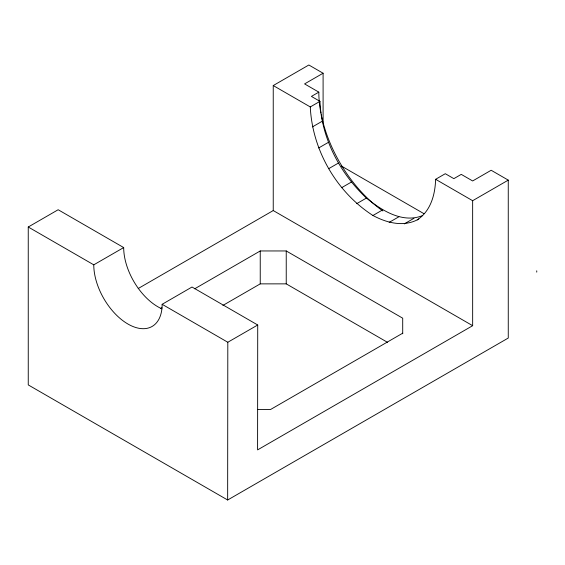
<?xml version="1.0" encoding="UTF-8"?>
<svg xmlns="http://www.w3.org/2000/svg" width="565" height="565" viewBox="0 0 565 565"><rect width="100%" height="100%" fill="white"/><g stroke="black" fill="none" stroke-linecap="round" stroke-linejoin="round"><path stroke-width="0.85" d="M227.653 500.004L227.808 342.256L257.718 324.995L192.008 287.02L162.141 304.302A48.343 27.911 60 0 1 127.958 324.042A48.343 27.911 60 0 1 93.769 264.83L28.25 227.01L28.257 384.913L227.653 500.004L508.267 338.04L508.26 180.129L491.162 170.263L472.651 180.955L461.259 174.373L453.85 178.646L445.298 173.709L435.615 179.303C435.163 194.643 430.777 210.971 417.267 219.877C402.796 227.13 386.46 222.758 372.949 215.491C336.5 192.044 312.353 150.226 310.277 106.94L273.241 85.555L273.241 210.554L472.658 325.694L257.591 449.888L257.718 324.995M28.25 227.01L58.16 209.735L123.686 247.569A48.343 27.911 60 0 0 161.922 308.836M273.241 85.555L308.85 64.996L323.095 73.224L323.095 122.217M323.095 73.224L304.577 83.91L318.822 92.137A100.718 58.153 60 0 0 320.892 113.028M318.822 92.137L311.414 96.41L319.96 101.347C321.407 138.227 339.791 173.031 366.41 198.068C381.502 210.272 402.118 223.465 422.083 215.788M310.277 106.94L319.96 101.347M312.41 126.899L322.099 121.313M93.769 264.83L123.686 247.569M318.674 147.966L328.357 142.38M328.632 168.709L338.315 163.116M138.234 288.503L273.241 210.554M341.613 187.7L351.296 182.114M160.411 308.596L161.929 307.713M194.699 288.793L260.239 250.959L286.236 250.952L402.704 318.194L402.711 333.788M356.727 203.661L366.41 198.068M372.949 215.491L382.632 209.898M222.9 305.425L260.239 283.87L286.236 283.863L387.484 342.319M389.165 222.391L398.855 216.798M404.286 223.888L413.968 218.295M417.267 219.877L418.757 219.015M472.658 325.694L472.644 200.709L508.26 180.129M402.704 333.195L270.579 409.484L257.591 409.491M341.43 166.046L423.941 213.683M435.615 179.303L472.644 200.709M162.141 304.302L227.808 342.256M536.75 270.819L536.75 272.132M286.236 250.952L286.236 283.863M260.239 250.959L260.239 283.87M382.893 210.95A100.718 58.153 60 0 1 321.245 114.822"/></g></svg>
